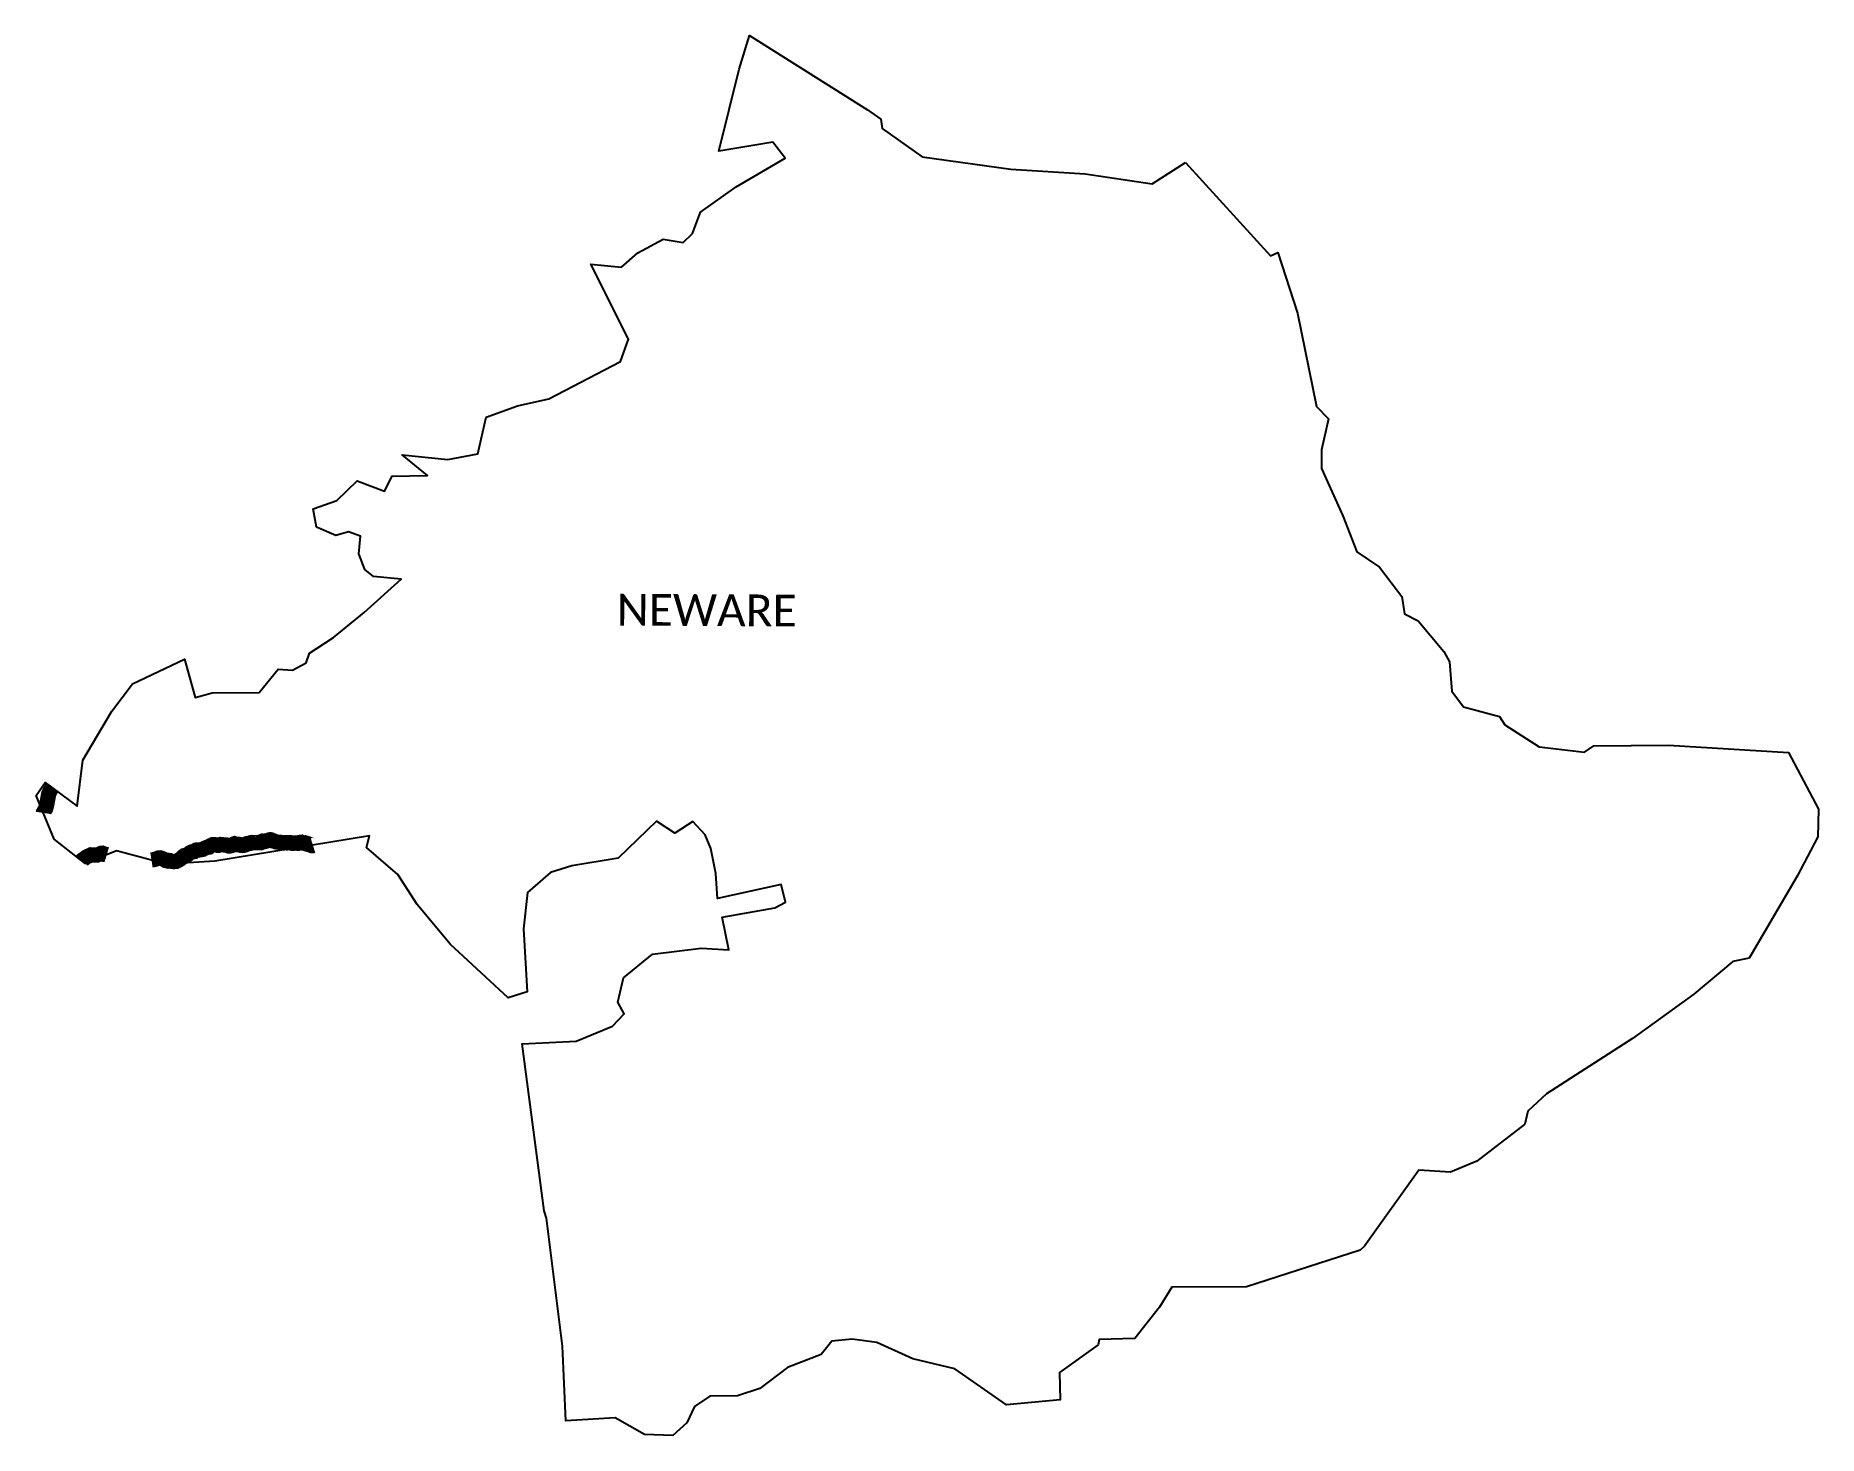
# Model space of a CAD drawing. Header units: metres. Extents: x 315727 to 321562, y 1890979 to 1895561.
import ezdxf

# ---------------------------------------------------------------- set-up
doc = ezdxf.new("R2010")
doc.units = ezdxf.units.M
for name, color, linetype in [('NATURALLY PROTECTED', 3, 'Continuous'), ('village', 3, 'Continuous'), ('VILLAGE NAME', 250, 'Continuous')]:
    doc.layers.add(name, color=color, linetype=linetype)
doc.styles.get("Standard").update_dxf_attribs({"font": 'simplex.shx'})

msp = doc.modelspace()

# ---------------------------------------------------------------- linework, layer by layer
at = {"layer": 'NATURALLY PROTECTED', "const_width": 50, "flags": 128}
for points in [[(315780.7, 1893099.8), (315773.9, 1893088.5), (315769.5, 1893078.5), (315766.7, 1893063.2), (315763.7, 1893047), (315760.1, 1893031.8), (315752.1, 1893018), (315751.9, 1893016.7)], [(316105.9, 1892862.4), (316110.3, 1892863.1), (316120.5, 1892865.6), (316128.7, 1892869), (316134.7, 1892869.5), (316145.1, 1892865.7), (316152.9, 1892860.6), (316157.3, 1892859.6), (316160.4, 1892861.2), (316165.9, 1892860.8), (316171.8, 1892858.1), (316178.6, 1892857.3), (316186, 1892857.7), (316191.7, 1892860.3), (316200.5, 1892865.4), (316205.3, 1892869.6), (316210.4, 1892874.8), (316213.3, 1892876.8), (316217.9, 1892878.2), (316221.6, 1892878.8), (316225.1, 1892880.2), (316228.5, 1892883.7), (316232.6, 1892886.8), (316237.5, 1892889), (316241.7, 1892889.3), (316245.8, 1892890), (316249.8, 1892893.2), (316252.7, 1892895.2), (316255.4, 1892895.7), (316261.5, 1892895.4), (316265.4, 1892895.7), (316273.7, 1892897.3), (316281.2, 1892901.6), (316287.1, 1892903.9), (316291.3, 1892904.1), (316293.9, 1892904.5), (316296.2, 1892906.6), (316300.2, 1892909.9), (316304.3, 1892911.4), (316307.5, 1892913), (316312.5, 1892912.9), (316319, 1892911.3), (316322.6, 1892910.3), (316325, 1892910.2), (316329.1, 1892911.8), (316332.8, 1892913.2), (316337.5, 1892912.7), (316344.5, 1892911.7), (316350.4, 1892911.6), (316354.8, 1892910.3), (316359, 1892908.5), (316362.8, 1892908.5), (316367, 1892909.5), (316371.2, 1892911.9), (316375.4, 1892915), (316377.9, 1892915.8), (316381, 1892914.8), (316385.3, 1892912.7), (316387.7, 1892912.6), (316389.7, 1892913.6), (316391.9, 1892913.7), (316394.6, 1892913), (316397.2, 1892911.3), (316399.9, 1892910.2), (316402.9, 1892909.9), (316406.6, 1892910.1), (316410.9, 1892911.4), (316414.4, 1892914.5), (316416.9, 1892915.7), (316420, 1892916.3), (316423.7, 1892916), (316425.9, 1892916.3), (316428.9, 1892918.2), (316431.8, 1892919.4), (316434.7, 1892919.8), (316435.3, 1892919.9), (316443.1, 1892919.5), (316452.1, 1892919.5), (316459.1, 1892919), (316463.4, 1892919), (316464.7, 1892919.5), (316465.7, 1892921.4), (316467.1, 1892923.2), (316469.3, 1892924.2), (316472.6, 1892923.7), (316476.4, 1892923.1), (316478.5, 1892923.5), (316481.2, 1892925.1), (316485, 1892925.6), (316486.7, 1892925.9), (316489.9, 1892927.3), (316491.9, 1892928.4), (316493.3, 1892928.8), (316494.6, 1892929), (316496.1, 1892928.7), (316498.3, 1892927.3), (316500.4, 1892925.9), (316502.5, 1892925), (316506.5, 1892924.7), (316509.6, 1892923.5), (316513.8, 1892921.9), (316518.2, 1892921), (316521.5, 1892920.9), (316524.6, 1892920.8), (316527.5, 1892920.5), (316532.5, 1892919.3), (316535.7, 1892918.6), (316539.1, 1892918.4), (316540.8, 1892918.8), (316543.3, 1892919.3), (316545.8, 1892919), (316548.2, 1892918.6), (316550.1, 1892918.5), (316553.5, 1892919.2), (316557.6, 1892919.7), (316562.2, 1892919.1), (316566.8, 1892917.1), (316570.2, 1892917.1), (316572.3, 1892917.7), (316574.8, 1892918.5), (316577.8, 1892918.5), (316582.3, 1892917.4), (316585.8, 1892917.2), (316589.4, 1892918.3), (316592.5, 1892920.1), (316597, 1892920.6), (316599.1, 1892919.5), (316602.3, 1892918), (316605.6, 1892917.6), (316609.3, 1892918.4), (316613.3, 1892917.2), (316615.5, 1892914.6), (316619.6, 1892913.4), (316623.7, 1892913.4), (316627, 1892911.8), (316631, 1892909.5), (316633.6, 1892909.2), (316634.9, 1892909.6)], [(315877.4, 1892859.9), (315879.2, 1892862.1), (315893.5, 1892872.7), (315908.4, 1892879.4), (315922.3, 1892878.8), (315928.2, 1892878.8), (315933.3, 1892880.8), (315937.6, 1892882.8), (315942, 1892884.6), (315945, 1892884.8), (315947.2, 1892883.9), (315949.6, 1892881.8), (315951.2, 1892880.9), (315952.9, 1892880.6), (315955.7, 1892880.8), (315958.7, 1892880.3), (315959.7, 1892880)]]:
    msp.add_lwpolyline(points, dxfattribs=at)
at = {"layer": 'village', "color": 4}
for points in [[(319490.3, 1895145.4), (319768.7, 1894840.6), (319793.2, 1894850.6), (319856.9, 1894652), (319919, 1894347.4), (319958.4, 1894306.2), (319935.6, 1894204.9), (319935.7, 1894143.5), (320006, 1893989), (320051.2, 1893871.3), (320125.1, 1893820.8), (320198.4, 1893725), (320207.9, 1893668.2), (320251.7, 1893645.1), (320336.1, 1893544.9), (320355, 1893511.1), (320361.9, 1893415.6), (320400.8, 1893364.1), (320518.5, 1893331.8), (320535.4, 1893304.8), (320648.5, 1893232.9), (320797.1, 1893215.2), (320827.5, 1893236.2), (321071.3, 1893238.2), (321464.2, 1893214.1), (321562.1, 1893029.2), (321560, 1892938.1), (321492.2, 1892809.3), (321335.4, 1892540.8), (321281.8, 1892530.1), (321154.4, 1892423.7), (320954.1, 1892278.2), (320672.4, 1892096.7), (320611.5, 1892040.2), (320601.3, 1891997.7), (320444.6, 1891876.4), (320357.8, 1891840.9), (320254.1, 1891847.2), (320076.8, 1891598.2), (320062.7, 1891585.5), (319690.4, 1891465.1), (319445.8, 1891464.4), (319405.1, 1891399.1), (319325.1, 1891296.4), (319207.6, 1891292.9), (319205.1, 1891275.4), (319077.7, 1891184.8), (319080.1, 1891095.7), (318904.3, 1891079.1), (318735.3, 1891197.4), (318598.1, 1891229.2), (318480.4, 1891282.8), (318399.7, 1891294.1), (318333, 1891287.8), (318297.9, 1891244.3), (318187.9, 1891201.3), (318097.5, 1891132.7), (318023.9, 1891108.6), (317933.1, 1891107.5), (317883, 1891073.7), (317857.9, 1891019.6), (317812.8, 1890979.1), (317719.3, 1890981.4), (317624.1, 1891037), (317462.5, 1891026.3), (317451, 1891271.5), (317398.9, 1891689.9), (317391.4, 1891714.2), (317319, 1892260.8), (317496.2, 1892269.1), (317614.7, 1892318.3), (317652.8, 1892358.6), (317632, 1892397.3), (317650.8, 1892477.3), (317745.9, 1892554.3), (317905.2, 1892574.3), (317996.1, 1892568.1), (317974.2, 1892675.9), (318146.5, 1892705.9), (318181.1, 1892724), (318167.1, 1892782.4), (317959.1, 1892736.3), (317953.6, 1892818.8), (317937.4, 1892899.8), (317918, 1892945.2), (317878.3, 1892988.5), (317818.7, 1892950.3), (317759.3, 1892990), (317634, 1892868.5), (317482.1, 1892843.6), (317412.3, 1892821.3), (317336.9, 1892756.6), (317323.5, 1892637), (317336.2, 1892430.7), (317274, 1892411.7), (317083.9, 1892587.4), (316976.1, 1892716.8), (316912.3, 1892814.8), (316809.4, 1892903.4), (316819.1, 1892941.6), (316313.6, 1892859), (316155, 1892849.3), (315991.5, 1892892.9), (315888.4, 1892851.1), (315787.8, 1892931.2), (315728.1, 1893073.2), (315758, 1893116.6), (315863.1, 1893038.7), (315881.3, 1893188.8), (315976.5, 1893349.7), (316043.9, 1893439.3), (316214.6, 1893519.4), (316248.6, 1893394.6), (316304.7, 1893410.2), (316458, 1893411.3), (316520.2, 1893486.7), (316567.3, 1893483.6), (316611.9, 1893507.6), (316623, 1893539.6), (316701.6, 1893591.1), (316802, 1893672.6), (316923.5, 1893781.5), (316833.2, 1893790.5), (316804.3, 1893812.9), (316784.7, 1893864.6), (316790.7, 1893922.5), (316751, 1893936.4), (316709.5, 1893924.3), (316645.8, 1893952.5), (316634.8, 1894012.5), (316712.5, 1894039.8), (316778.9, 1894103.7), (316868.9, 1894069.8), (316894.1, 1894119.1), (317009.6, 1894120.9), (316926.8, 1894188.7), (317075.5, 1894173.9), (317174.3, 1894192.3), (317201.8, 1894312.4), (317304.5, 1894349.5), (317406.1, 1894372.5), (317641, 1894494.2), (317667.9, 1894567.2), (317543.6, 1894813.1), (317644.7, 1894802.7), (317698, 1894849.9), (317780.9, 1894894.2), (317845.9, 1894884), (317877.4, 1894913.6), (317903.6, 1894983.4), (318019.7, 1895066.2), (318179.8, 1895159.9), (318140.3, 1895212.5), (317963.1, 1895183), (318029.4, 1895451.4), (318063.4, 1895560.9), (318450.2, 1895318.3), (318493.5, 1895287.9), (318497.9, 1895257.1), (318628.1, 1895164.6), (318918.9, 1895124.3), (319162.3, 1895108.2), (319381, 1895076.4)], [(319381, 1895076.4), (319490.3, 1895145.4)]]:
    msp.add_lwpolyline(points, dxfattribs=at)

# ---------------------------------------------------------------- texts
at = {"layer": 'VILLAGE NAME', "insert": (317629.3, 1893734.2), "char_height": 104.042, "attachment_point": 1, "rotation": 359.67619}
msp.add_mtext_dynamic_manual_height_columns('{\\fCalibri|b0|i0|c0|p34;NEWARE}', width=815.559, gutter_width=520.2, heights=[0], dxfattribs=at)

doc.saveas('drawing.dxf')
